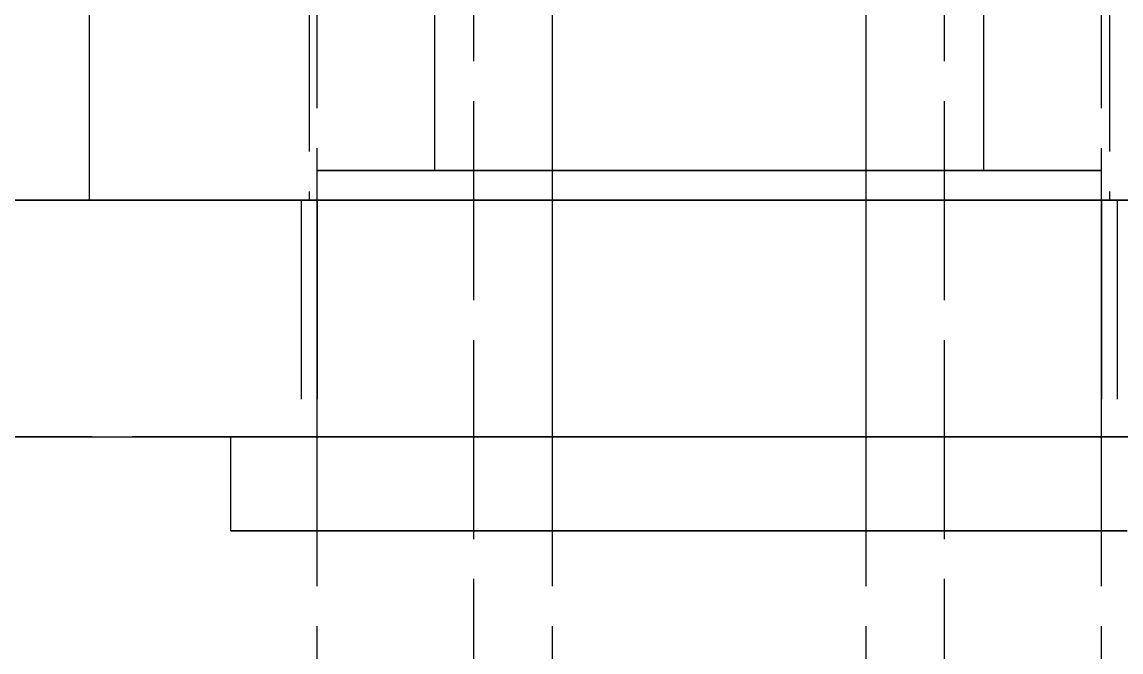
# Model space of a CAD drawing. Header units: millimetres. Extents: x -13 to 272, y -50 to 160.
# Drawn here: x 20.87 to 27.87, y 97.63 to 101.65 of the extents above; entities that cross this region are included whole.
import ezdxf

# ---------------------------------------------------------------- set-up
doc = ezdxf.new("R2010")
doc.units = ezdxf.units.MM
doc.linetypes.add('DASHED', pattern=[1.524, 1.27, -0.254])
doc.layers.add('HIDDEN', color=8, linetype='DASHED')
doc.layers.add('VISIBLE', color=7, linetype='CONTINUOUS')

msp = doc.modelspace()

# ---------------------------------------------------------------- linework, layer by layer
at = {"layer": 'HIDDEN'}
for points in [[(22.75, 95), (22.75, 152.31)], [(27.75, 95), (27.75, 152.31)], [(23.75, 95.3), (23.75, 152.01)], [(26.75, 95.3), (26.75, 152.01)], [(22.7, 147.81), (22.7, 100.51)], [(27.8, 147.81), (27.8, 100.51)], [(24.25, 100.7), (24.25, 105.31)], [(24.25, 95), (24.25, 105.31)], [(26.25, 100.7), (26.25, 105.31)], [(26.25, 95), (26.25, 105.31)], [(23.5, 100.7), (23.5, 102.71)], [(27, 100.7), (27, 102.71)], [(27.75, 100.7), (27.67063, 100.7), (27.59127, 100.7), (27.5119, 100.7), (27.43254, 100.7), (27.35317, 100.7), (27.27381, 100.7), (27.19444, 100.7), (27.11508, 100.7), (27.03571, 100.7), (26.95635, 100.7), (26.87698, 100.7), (26.79762, 100.7), (26.71825, 100.7), (26.63889, 100.7), (26.55952, 100.7), (26.48016, 100.7), (26.40079, 100.7), (26.32143, 100.7), (26.24206, 100.7), (26.1627, 100.7), (26.08333, 100.7), (26.00397, 100.7), (25.9246, 100.7), (25.84524, 100.7), (25.76587, 100.7), (25.68651, 100.7), (25.60714, 100.7), (25.52778, 100.7), (25.44841, 100.7), (25.36905, 100.7), (25.28968, 100.7), (25.21032, 100.7), (25.13095, 100.7), (25.05159, 100.7), (24.97222, 100.7), (24.89286, 100.7), (24.81349, 100.7), (24.73413, 100.7), (24.65476, 100.7), (24.5754, 100.7), (24.49603, 100.7), (24.41667, 100.7), (24.3373, 100.7), (24.25794, 100.7), (24.17857, 100.7), (24.09921, 100.7), (24.01984, 100.7), (23.94048, 100.7), (23.86111, 100.7), (23.78175, 100.7), (23.70238, 100.7), (23.62302, 100.7), (23.54365, 100.7), (23.46429, 100.7), (23.38492, 100.7), (23.30556, 100.7), (23.22619, 100.7), (23.14683, 100.7), (23.06746, 100.7), (22.9881, 100.7), (22.90873, 100.7), (22.82937, 100.7), (22.75, 100.7)], [(22.75, 100.7), (22.82937, 100.7), (22.90873, 100.7), (22.9881, 100.7), (23.06746, 100.7), (23.14683, 100.7), (23.22619, 100.7), (23.30556, 100.7), (23.38492, 100.7), (23.46429, 100.7), (23.54365, 100.7), (23.62302, 100.7), (23.70238, 100.7), (23.78175, 100.7), (23.86111, 100.7), (23.94048, 100.7), (24.01984, 100.7), (24.09921, 100.7), (24.17857, 100.7), (24.25794, 100.7), (24.3373, 100.7), (24.41667, 100.7), (24.49603, 100.7), (24.5754, 100.7), (24.65476, 100.7), (24.73413, 100.7), (24.81349, 100.7), (24.89286, 100.7), (24.97222, 100.7), (25.05159, 100.7), (25.13095, 100.7), (25.21032, 100.7), (25.28968, 100.7), (25.36905, 100.7), (25.44841, 100.7), (25.52778, 100.7), (25.60714, 100.7), (25.68651, 100.7), (25.76587, 100.7), (25.84524, 100.7), (25.9246, 100.7), (26.00397, 100.7), (26.08333, 100.7), (26.1627, 100.7), (26.24206, 100.7), (26.32143, 100.7), (26.40079, 100.7), (26.48016, 100.7), (26.55952, 100.7), (26.63889, 100.7), (26.71825, 100.7), (26.79762, 100.7), (26.87698, 100.7), (26.95635, 100.7), (27.03571, 100.7), (27.11508, 100.7), (27.19444, 100.7), (27.27381, 100.7), (27.35317, 100.7), (27.43254, 100.7), (27.5119, 100.7), (27.59127, 100.7), (27.67063, 100.7), (27.75, 100.7)], [(22.75, 99), (22.75, 100.7)], [(27, 100.7), (26.94444, 100.7), (26.88889, 100.7), (26.83333, 100.7), (26.77778, 100.7), (26.72222, 100.7), (26.66667, 100.7), (26.61111, 100.7), (26.55556, 100.7), (26.5, 100.7), (26.44444, 100.7), (26.38889, 100.7), (26.33333, 100.7), (26.27778, 100.7), (26.22222, 100.7), (26.16667, 100.7), (26.11111, 100.7), (26.05556, 100.7), (26, 100.7), (25.94444, 100.7), (25.88889, 100.7), (25.83333, 100.7), (25.77778, 100.7), (25.72222, 100.7), (25.66667, 100.7), (25.61111, 100.7), (25.55556, 100.7), (25.5, 100.7), (25.44444, 100.7), (25.38889, 100.7), (25.33333, 100.7), (25.27778, 100.7), (25.22222, 100.7), (25.16667, 100.7), (25.11111, 100.7), (25.05556, 100.7), (25, 100.7), (24.94444, 100.7), (24.88889, 100.7), (24.83333, 100.7), (24.77778, 100.7), (24.72222, 100.7), (24.66667, 100.7), (24.61111, 100.7), (24.55556, 100.7), (24.5, 100.7), (24.44444, 100.7), (24.38889, 100.7), (24.33333, 100.7), (24.27778, 100.7), (24.22222, 100.7), (24.16667, 100.7), (24.11111, 100.7), (24.05556, 100.7), (24, 100.7), (23.94444, 100.7), (23.88889, 100.7), (23.83333, 100.7), (23.77778, 100.7), (23.72222, 100.7), (23.66667, 100.7), (23.61111, 100.7), (23.55556, 100.7), (23.5, 100.7)], [(23.5, 100.7), (23.55556, 100.7), (23.61111, 100.7), (23.66667, 100.7), (23.72222, 100.7), (23.77778, 100.7), (23.83333, 100.7), (23.88889, 100.7), (23.94444, 100.7), (24, 100.7), (24.05556, 100.7), (24.11111, 100.7), (24.16667, 100.7), (24.22222, 100.7), (24.27778, 100.7), (24.33333, 100.7), (24.38889, 100.7), (24.44444, 100.7), (24.5, 100.7), (24.55556, 100.7), (24.61111, 100.7), (24.66667, 100.7), (24.72222, 100.7), (24.77778, 100.7), (24.83333, 100.7), (24.88889, 100.7), (24.94444, 100.7), (25, 100.7), (25.05556, 100.7), (25.11111, 100.7), (25.16667, 100.7), (25.22222, 100.7), (25.27778, 100.7), (25.33333, 100.7), (25.38889, 100.7), (25.44444, 100.7), (25.5, 100.7), (25.55556, 100.7), (25.61111, 100.7), (25.66667, 100.7), (25.72222, 100.7), (25.77778, 100.7), (25.83333, 100.7), (25.88889, 100.7), (25.94444, 100.7), (26, 100.7), (26.05556, 100.7), (26.11111, 100.7), (26.16667, 100.7), (26.22222, 100.7), (26.27778, 100.7), (26.33333, 100.7), (26.38889, 100.7), (26.44444, 100.7), (26.5, 100.7), (26.55556, 100.7), (26.61111, 100.7), (26.66667, 100.7), (26.72222, 100.7), (26.77778, 100.7), (26.83333, 100.7), (26.88889, 100.7), (26.94444, 100.7), (27, 100.7)], [(26.25, 100.7), (26.21825, 100.7), (26.18651, 100.7), (26.15476, 100.7), (26.12302, 100.7), (26.09127, 100.7), (26.05952, 100.7), (26.02778, 100.7), (25.99603, 100.7), (25.96429, 100.7), (25.93254, 100.7), (25.90079, 100.7), (25.86905, 100.7), (25.8373, 100.7), (25.80556, 100.7), (25.77381, 100.7), (25.74206, 100.7), (25.71032, 100.7), (25.67857, 100.7), (25.64683, 100.7), (25.61508, 100.7), (25.58333, 100.7), (25.55159, 100.7), (25.51984, 100.7), (25.4881, 100.7), (25.45635, 100.7), (25.4246, 100.7), (25.39286, 100.7), (25.36111, 100.7), (25.32937, 100.7), (25.29762, 100.7), (25.26587, 100.7), (25.23413, 100.7), (25.20238, 100.7), (25.17063, 100.7), (25.13889, 100.7), (25.10714, 100.7), (25.0754, 100.7), (25.04365, 100.7), (25.0119, 100.7), (24.98016, 100.7), (24.94841, 100.7), (24.91667, 100.7), (24.88492, 100.7), (24.85317, 100.7), (24.82143, 100.7), (24.78968, 100.7), (24.75794, 100.7), (24.72619, 100.7), (24.69444, 100.7), (24.6627, 100.7), (24.63095, 100.7), (24.59921, 100.7), (24.56746, 100.7), (24.53571, 100.7), (24.50397, 100.7), (24.47222, 100.7), (24.44048, 100.7), (24.40873, 100.7), (24.37698, 100.7), (24.34524, 100.7), (24.31349, 100.7), (24.28175, 100.7), (24.25, 100.7)], [(24.25, 100.7), (24.28175, 100.7), (24.31349, 100.7), (24.34524, 100.7), (24.37698, 100.7), (24.40873, 100.7), (24.44048, 100.7), (24.47222, 100.7), (24.50397, 100.7), (24.53571, 100.7), (24.56746, 100.7), (24.59921, 100.7), (24.63095, 100.7), (24.6627, 100.7), (24.69444, 100.7), (24.72619, 100.7), (24.75794, 100.7), (24.78968, 100.7), (24.82143, 100.7), (24.85317, 100.7), (24.88492, 100.7), (24.91667, 100.7), (24.94841, 100.7), (24.98016, 100.7), (25.0119, 100.7), (25.04365, 100.7), (25.0754, 100.7), (25.10714, 100.7), (25.13889, 100.7), (25.17063, 100.7), (25.20238, 100.7), (25.23413, 100.7), (25.26587, 100.7), (25.29762, 100.7), (25.32937, 100.7), (25.36111, 100.7), (25.39286, 100.7), (25.4246, 100.7), (25.45635, 100.7), (25.4881, 100.7), (25.51984, 100.7), (25.55159, 100.7), (25.58333, 100.7), (25.61508, 100.7), (25.64683, 100.7), (25.67857, 100.7), (25.71032, 100.7), (25.74206, 100.7), (25.77381, 100.7), (25.80556, 100.7), (25.8373, 100.7), (25.86905, 100.7), (25.90079, 100.7), (25.93254, 100.7), (25.96429, 100.7), (25.99603, 100.7), (26.02778, 100.7), (26.05952, 100.7), (26.09127, 100.7), (26.12302, 100.7), (26.15476, 100.7), (26.18651, 100.7), (26.21825, 100.7), (26.25, 100.7)], [(26.25, 100.7), (26.21825, 100.7), (26.18651, 100.7), (26.15476, 100.7), (26.12302, 100.7), (26.09127, 100.7), (26.05952, 100.7), (26.02778, 100.7), (25.99603, 100.7), (25.96429, 100.7), (25.93254, 100.7), (25.90079, 100.7), (25.86905, 100.7), (25.8373, 100.7), (25.80556, 100.7), (25.77381, 100.7), (25.74206, 100.7), (25.71032, 100.7), (25.67857, 100.7), (25.64683, 100.7), (25.61508, 100.7), (25.58333, 100.7), (25.55159, 100.7), (25.51984, 100.7), (25.4881, 100.7), (25.45635, 100.7), (25.4246, 100.7), (25.39286, 100.7), (25.36111, 100.7), (25.32937, 100.7), (25.29762, 100.7), (25.26587, 100.7), (25.23413, 100.7), (25.20238, 100.7), (25.17063, 100.7), (25.13889, 100.7), (25.10714, 100.7), (25.0754, 100.7), (25.04365, 100.7), (25.0119, 100.7), (24.98016, 100.7), (24.94841, 100.7), (24.91667, 100.7), (24.88492, 100.7), (24.85317, 100.7), (24.82143, 100.7), (24.78968, 100.7), (24.75794, 100.7), (24.72619, 100.7), (24.69444, 100.7), (24.6627, 100.7), (24.63095, 100.7), (24.59921, 100.7), (24.56746, 100.7), (24.53571, 100.7), (24.50397, 100.7), (24.47222, 100.7), (24.44048, 100.7), (24.40873, 100.7), (24.37698, 100.7), (24.34524, 100.7), (24.31349, 100.7), (24.28175, 100.7), (24.25, 100.7)], [(24.25, 100.7), (24.28175, 100.7), (24.31349, 100.7), (24.34524, 100.7), (24.37698, 100.7), (24.40873, 100.7), (24.44048, 100.7), (24.47222, 100.7), (24.50397, 100.7), (24.53571, 100.7), (24.56746, 100.7), (24.59921, 100.7), (24.63095, 100.7), (24.6627, 100.7), (24.69444, 100.7), (24.72619, 100.7), (24.75794, 100.7), (24.78968, 100.7), (24.82143, 100.7), (24.85317, 100.7), (24.88492, 100.7), (24.91667, 100.7), (24.94841, 100.7), (24.98016, 100.7), (25.0119, 100.7), (25.04365, 100.7), (25.0754, 100.7), (25.10714, 100.7), (25.13889, 100.7), (25.17063, 100.7), (25.20238, 100.7), (25.23413, 100.7), (25.26587, 100.7), (25.29762, 100.7), (25.32937, 100.7), (25.36111, 100.7), (25.39286, 100.7), (25.4246, 100.7), (25.45635, 100.7), (25.4881, 100.7), (25.51984, 100.7), (25.55159, 100.7), (25.58333, 100.7), (25.61508, 100.7), (25.64683, 100.7), (25.67857, 100.7), (25.71032, 100.7), (25.74206, 100.7), (25.77381, 100.7), (25.80556, 100.7), (25.8373, 100.7), (25.86905, 100.7), (25.90079, 100.7), (25.93254, 100.7), (25.96429, 100.7), (25.99603, 100.7), (26.02778, 100.7), (26.05952, 100.7), (26.09127, 100.7), (26.12302, 100.7), (26.15476, 100.7), (26.18651, 100.7), (26.21825, 100.7), (26.25, 100.7)], [(24.25, 98.4), (24.25, 100.7)], [(26.25, 98.4), (26.25, 100.7)], [(27.75, 99), (27.75, 100.7)], [(48.75, 100.51), (1.75, 100.51)], [(27.94603, 100.51), (27.82063, 100.51), (27.69524, 100.51), (27.56984, 100.51), (27.44444, 100.51), (27.31905, 100.51), (27.19365, 100.51), (27.06825, 100.51), (26.94286, 100.51), (26.81746, 100.51), (26.69206, 100.51), (26.56667, 100.51), (26.44127, 100.51), (26.31587, 100.51), (26.19048, 100.51), (26.06508, 100.51), (25.93968, 100.51), (25.81429, 100.51), (25.68889, 100.51), (25.56349, 100.51), (25.4381, 100.51), (25.3127, 100.51), (25.1873, 100.51), (25.0619, 100.51), (24.93651, 100.51), (24.81111, 100.51), (24.68571, 100.51), (24.56032, 100.51), (24.43492, 100.51), (24.30952, 100.51), (24.18413, 100.51), (24.05873, 100.51), (23.93333, 100.51), (23.80794, 100.51), (23.68254, 100.51), (23.55714, 100.51), (23.43175, 100.51), (23.30635, 100.51), (23.18095, 100.51), (23.05556, 100.51), (22.93016, 100.51), (22.80476, 100.51), (22.67937, 100.51), (22.55397, 100.51), (22.42857, 100.51), (22.30317, 100.51), (22.17778, 100.51), (22.05238, 100.51), (21.92698, 100.51), (21.80159, 100.51), (21.67619, 100.51), (21.55079, 100.51), (21.4254, 100.51), (21.3, 100.51)], [(21.3, 100.51), (21.4254, 100.51), (21.55079, 100.51), (21.67619, 100.51), (21.80159, 100.51), (21.92698, 100.51), (22.05238, 100.51), (22.17778, 100.51), (22.30317, 100.51), (22.42857, 100.51), (22.55397, 100.51), (22.67937, 100.51), (22.80476, 100.51), (22.93016, 100.51), (23.05556, 100.51), (23.18095, 100.51), (23.30635, 100.51), (23.43175, 100.51), (23.55714, 100.51), (23.68254, 100.51), (23.80794, 100.51), (23.93333, 100.51), (24.05873, 100.51), (24.18413, 100.51), (24.30952, 100.51), (24.43492, 100.51), (24.56032, 100.51), (24.68571, 100.51), (24.81111, 100.51), (24.93651, 100.51), (25.0619, 100.51), (25.1873, 100.51), (25.3127, 100.51), (25.4381, 100.51), (25.56349, 100.51), (25.68889, 100.51), (25.81429, 100.51), (25.93968, 100.51), (26.06508, 100.51), (26.19048, 100.51), (26.31587, 100.51), (26.44127, 100.51), (26.56667, 100.51), (26.69206, 100.51), (26.81746, 100.51), (26.94286, 100.51), (27.06825, 100.51), (27.19365, 100.51), (27.31905, 100.51), (27.44444, 100.51), (27.56984, 100.51), (27.69524, 100.51), (27.82063, 100.51), (27.94603, 100.51)], [(25.25, 100.51), (25.20873, 100.51), (25.16746, 100.51), (25.12619, 100.51), (25.08492, 100.51), (25.04365, 100.51), (25.00238, 100.51), (24.96111, 100.51), (24.91984, 100.51), (24.87857, 100.51), (24.8373, 100.51), (24.79603, 100.51), (24.75476, 100.51), (24.71349, 100.51), (24.67222, 100.51), (24.63095, 100.51), (24.58968, 100.51), (24.54841, 100.51), (24.50714, 100.51), (24.46587, 100.51), (24.4246, 100.51), (24.38333, 100.51), (24.34206, 100.51), (24.30079, 100.51), (24.25952, 100.51), (24.21825, 100.51), (24.17698, 100.51), (24.13571, 100.51), (24.09444, 100.51), (24.05317, 100.51), (24.0119, 100.51), (23.97063, 100.51), (23.92937, 100.51), (23.8881, 100.51), (23.84683, 100.51), (23.80556, 100.51), (23.76429, 100.51), (23.72302, 100.51), (23.68175, 100.51), (23.64048, 100.51), (23.59921, 100.51), (23.55794, 100.51), (23.51667, 100.51), (23.4754, 100.51), (23.43413, 100.51), (23.39286, 100.51), (23.35159, 100.51), (23.31032, 100.51), (23.26905, 100.51), (23.22778, 100.51), (23.18651, 100.51), (23.14524, 100.51), (23.10397, 100.51), (23.0627, 100.51), (23.02143, 100.51), (22.98016, 100.51), (22.93889, 100.51), (22.89762, 100.51), (22.85635, 100.51), (22.81508, 100.51), (22.77381, 100.51), (22.73254, 100.51), (22.69127, 100.51), (22.65, 100.51)], [(22.65, 100.51), (22.73254, 100.51), (22.81508, 100.51), (22.89762, 100.51), (22.98016, 100.51), (23.0627, 100.51), (23.14524, 100.51), (23.22778, 100.51), (23.31032, 100.51), (23.39286, 100.51), (23.4754, 100.51), (23.55794, 100.51), (23.64048, 100.51), (23.72302, 100.51), (23.80556, 100.51), (23.8881, 100.51), (23.97063, 100.51), (24.05317, 100.51), (24.13571, 100.51), (24.21825, 100.51), (24.30079, 100.51), (24.38333, 100.51), (24.46587, 100.51), (24.54841, 100.51), (24.63095, 100.51), (24.71349, 100.51), (24.79603, 100.51), (24.87857, 100.51), (24.96111, 100.51), (25.04365, 100.51), (25.12619, 100.51), (25.20873, 100.51), (25.29127, 100.51), (25.37381, 100.51), (25.45635, 100.51), (25.53889, 100.51), (25.62143, 100.51), (25.70397, 100.51), (25.78651, 100.51), (25.86905, 100.51), (25.95159, 100.51), (26.03413, 100.51), (26.11667, 100.51), (26.19921, 100.51), (26.28175, 100.51), (26.36429, 100.51), (26.44683, 100.51), (26.52937, 100.51), (26.6119, 100.51), (26.69444, 100.51), (26.77698, 100.51), (26.85952, 100.51), (26.94206, 100.51), (27.0246, 100.51), (27.10714, 100.51), (27.18968, 100.51), (27.27222, 100.51), (27.35476, 100.51), (27.4373, 100.51), (27.51984, 100.51), (27.60238, 100.51), (27.68492, 100.51), (27.76746, 100.51), (27.85, 100.51)], [(22.65, 100.51), (22.65, 99)], [(27.8, 100.51), (27.71905, 100.51), (27.6381, 100.51), (27.55714, 100.51), (27.47619, 100.51), (27.39524, 100.51), (27.31429, 100.51), (27.23333, 100.51), (27.15238, 100.51), (27.07143, 100.51), (26.99048, 100.51), (26.90952, 100.51), (26.82857, 100.51), (26.74762, 100.51), (26.66667, 100.51), (26.58571, 100.51), (26.50476, 100.51), (26.42381, 100.51), (26.34286, 100.51), (26.2619, 100.51), (26.18095, 100.51), (26.1, 100.51), (26.01905, 100.51), (25.9381, 100.51), (25.85714, 100.51), (25.77619, 100.51), (25.69524, 100.51), (25.61429, 100.51), (25.53333, 100.51), (25.45238, 100.51), (25.37143, 100.51), (25.29048, 100.51), (25.20952, 100.51), (25.12857, 100.51), (25.04762, 100.51), (24.96667, 100.51), (24.88571, 100.51), (24.80476, 100.51), (24.72381, 100.51), (24.64286, 100.51), (24.5619, 100.51), (24.48095, 100.51), (24.4, 100.51), (24.31905, 100.51), (24.2381, 100.51), (24.15714, 100.51), (24.07619, 100.51), (23.99524, 100.51), (23.91429, 100.51), (23.83333, 100.51), (23.75238, 100.51), (23.67143, 100.51), (23.59048, 100.51), (23.50952, 100.51), (23.42857, 100.51), (23.34762, 100.51), (23.26667, 100.51), (23.18571, 100.51), (23.10476, 100.51), (23.02381, 100.51), (22.94286, 100.51), (22.8619, 100.51), (22.78095, 100.51), (22.7, 100.51)], [(22.7, 100.51), (22.78095, 100.51), (22.8619, 100.51), (22.94286, 100.51), (23.02381, 100.51), (23.10476, 100.51), (23.18571, 100.51), (23.26667, 100.51), (23.34762, 100.51), (23.42857, 100.51), (23.50952, 100.51), (23.59048, 100.51), (23.67143, 100.51), (23.75238, 100.51), (23.83333, 100.51), (23.91429, 100.51), (23.99524, 100.51), (24.07619, 100.51), (24.15714, 100.51), (24.2381, 100.51), (24.31905, 100.51), (24.4, 100.51), (24.48095, 100.51), (24.5619, 100.51), (24.64286, 100.51), (24.72381, 100.51), (24.80476, 100.51), (24.88571, 100.51), (24.96667, 100.51), (25.04762, 100.51), (25.12857, 100.51), (25.20952, 100.51), (25.29048, 100.51), (25.37143, 100.51), (25.45238, 100.51), (25.53333, 100.51), (25.61429, 100.51), (25.69524, 100.51), (25.77619, 100.51), (25.85714, 100.51), (25.9381, 100.51), (26.01905, 100.51), (26.1, 100.51), (26.18095, 100.51), (26.2619, 100.51), (26.34286, 100.51), (26.42381, 100.51), (26.50476, 100.51), (26.58571, 100.51), (26.66667, 100.51), (26.74762, 100.51), (26.82857, 100.51), (26.90952, 100.51), (26.99048, 100.51), (27.07143, 100.51), (27.15238, 100.51), (27.23333, 100.51), (27.31429, 100.51), (27.39524, 100.51), (27.47619, 100.51), (27.55714, 100.51), (27.6381, 100.51), (27.71905, 100.51), (27.8, 100.51)], [(25.25, 100.51), (25.21032, 100.51), (25.17063, 100.51), (25.13095, 100.51), (25.09127, 100.51), (25.05159, 100.51), (25.0119, 100.51), (24.97222, 100.51), (24.93254, 100.51), (24.89286, 100.51), (24.85317, 100.51), (24.81349, 100.51), (24.77381, 100.51), (24.73413, 100.51), (24.69444, 100.51), (24.65476, 100.51), (24.61508, 100.51), (24.5754, 100.51), (24.53571, 100.51), (24.49603, 100.51), (24.45635, 100.51), (24.41667, 100.51), (24.37698, 100.51), (24.3373, 100.51), (24.29762, 100.51), (24.25794, 100.51), (24.21825, 100.51), (24.17857, 100.51), (24.13889, 100.51), (24.09921, 100.51), (24.05952, 100.51), (24.01984, 100.51), (23.98016, 100.51), (23.94048, 100.51), (23.90079, 100.51), (23.86111, 100.51), (23.82143, 100.51), (23.78175, 100.51), (23.74206, 100.51), (23.70238, 100.51), (23.6627, 100.51), (23.62302, 100.51), (23.58333, 100.51), (23.54365, 100.51), (23.50397, 100.51), (23.46429, 100.51), (23.4246, 100.51), (23.38492, 100.51), (23.34524, 100.51), (23.30556, 100.51), (23.26587, 100.51), (23.22619, 100.51), (23.18651, 100.51), (23.14683, 100.51), (23.10714, 100.51), (23.06746, 100.51), (23.02778, 100.51), (22.9881, 100.51), (22.94841, 100.51), (22.90873, 100.51), (22.86905, 100.51), (22.82937, 100.51), (22.78968, 100.51), (22.75, 100.51)], [(22.75, 100.51), (22.82937, 100.51), (22.90873, 100.51), (22.9881, 100.51), (23.06746, 100.51), (23.14683, 100.51), (23.22619, 100.51), (23.30556, 100.51), (23.38492, 100.51), (23.46429, 100.51), (23.54365, 100.51), (23.62302, 100.51), (23.70238, 100.51), (23.78175, 100.51), (23.86111, 100.51), (23.94048, 100.51), (24.01984, 100.51), (24.09921, 100.51), (24.17857, 100.51), (24.25794, 100.51), (24.3373, 100.51), (24.41667, 100.51), (24.49603, 100.51), (24.5754, 100.51), (24.65476, 100.51), (24.73413, 100.51), (24.81349, 100.51), (24.89286, 100.51), (24.97222, 100.51), (25.05159, 100.51), (25.13095, 100.51), (25.21032, 100.51), (25.28968, 100.51), (25.36905, 100.51), (25.44841, 100.51), (25.52778, 100.51), (25.60714, 100.51), (25.68651, 100.51), (25.76587, 100.51), (25.84524, 100.51), (25.9246, 100.51), (26.00397, 100.51), (26.08333, 100.51), (26.1627, 100.51), (26.24206, 100.51), (26.32143, 100.51), (26.40079, 100.51), (26.48016, 100.51), (26.55952, 100.51), (26.63889, 100.51), (26.71825, 100.51), (26.79762, 100.51), (26.87698, 100.51), (26.95635, 100.51), (27.03571, 100.51), (27.11508, 100.51), (27.19444, 100.51), (27.27381, 100.51), (27.35317, 100.51), (27.43254, 100.51), (27.5119, 100.51), (27.59127, 100.51), (27.67063, 100.51), (27.75, 100.51)], [(22.75, 100.51), (22.75, 99)], [(27.75, 100.51), (27.71032, 100.51), (27.67063, 100.51), (27.63095, 100.51), (27.59127, 100.51), (27.55159, 100.51), (27.5119, 100.51), (27.47222, 100.51), (27.43254, 100.51), (27.39286, 100.51), (27.35317, 100.51), (27.31349, 100.51), (27.27381, 100.51), (27.23413, 100.51), (27.19444, 100.51), (27.15476, 100.51), (27.11508, 100.51), (27.0754, 100.51), (27.03571, 100.51), (26.99603, 100.51), (26.95635, 100.51), (26.91667, 100.51), (26.87698, 100.51), (26.8373, 100.51), (26.79762, 100.51), (26.75794, 100.51), (26.71825, 100.51), (26.67857, 100.51), (26.63889, 100.51), (26.59921, 100.51), (26.55952, 100.51), (26.51984, 100.51), (26.48016, 100.51), (26.44048, 100.51), (26.40079, 100.51), (26.36111, 100.51), (26.32143, 100.51), (26.28175, 100.51), (26.24206, 100.51), (26.20238, 100.51), (26.1627, 100.51), (26.12302, 100.51), (26.08333, 100.51), (26.04365, 100.51), (26.00397, 100.51), (25.96429, 100.51), (25.9246, 100.51), (25.88492, 100.51), (25.84524, 100.51), (25.80556, 100.51), (25.76587, 100.51), (25.72619, 100.51), (25.68651, 100.51), (25.64683, 100.51), (25.60714, 100.51), (25.56746, 100.51), (25.52778, 100.51), (25.4881, 100.51), (25.44841, 100.51), (25.40873, 100.51), (25.36905, 100.51), (25.32937, 100.51), (25.28968, 100.51), (25.25, 100.51)], [(27.85, 100.51), (27.80873, 100.51), (27.76746, 100.51), (27.72619, 100.51), (27.68492, 100.51), (27.64365, 100.51), (27.60238, 100.51), (27.56111, 100.51), (27.51984, 100.51), (27.47857, 100.51), (27.4373, 100.51), (27.39603, 100.51), (27.35476, 100.51), (27.31349, 100.51), (27.27222, 100.51), (27.23095, 100.51), (27.18968, 100.51), (27.14841, 100.51), (27.10714, 100.51), (27.06587, 100.51), (27.0246, 100.51), (26.98333, 100.51), (26.94206, 100.51), (26.90079, 100.51), (26.85952, 100.51), (26.81825, 100.51), (26.77698, 100.51), (26.73571, 100.51), (26.69444, 100.51), (26.65317, 100.51), (26.6119, 100.51), (26.57063, 100.51), (26.52937, 100.51), (26.4881, 100.51), (26.44683, 100.51), (26.40556, 100.51), (26.36429, 100.51), (26.32302, 100.51), (26.28175, 100.51), (26.24048, 100.51), (26.19921, 100.51), (26.15794, 100.51), (26.11667, 100.51), (26.0754, 100.51), (26.03413, 100.51), (25.99286, 100.51), (25.95159, 100.51), (25.91032, 100.51), (25.86905, 100.51), (25.82778, 100.51), (25.78651, 100.51), (25.74524, 100.51), (25.70397, 100.51), (25.6627, 100.51), (25.62143, 100.51), (25.58016, 100.51), (25.53889, 100.51), (25.49762, 100.51), (25.45635, 100.51), (25.41508, 100.51), (25.37381, 100.51), (25.33254, 100.51), (25.29127, 100.51), (25.25, 100.51)], [(27.75, 100.51), (27.75, 99)], [(27.85, 100.51), (27.85, 99)], [(48.75, 99), (1.75, 99)], [(16.5, 99), (34, 99)], [(16.5, 99), (34, 99)], [(27.9127, 99), (27.81587, 99), (27.71905, 99), (27.62222, 99), (27.5254, 99), (27.42857, 99), (27.33175, 99), (27.23492, 99), (27.1381, 99), (27.04127, 99), (26.94444, 99), (26.84762, 99), (26.75079, 99), (26.65397, 99), (26.55714, 99), (26.46032, 99), (26.36349, 99), (26.26667, 99), (26.16984, 99), (26.07302, 99), (25.97619, 99), (25.87937, 99), (25.78254, 99), (25.68571, 99), (25.58889, 99), (25.49206, 99), (25.39524, 99), (25.29841, 99), (25.20159, 99), (25.10476, 99), (25.00794, 99), (24.91111, 99), (24.81429, 99), (24.71746, 99), (24.62063, 99), (24.52381, 99), (24.42698, 99), (24.33016, 99), (24.23333, 99), (24.13651, 99), (24.03968, 99), (23.94286, 99), (23.84603, 99), (23.74921, 99), (23.65238, 99), (23.55556, 99), (23.45873, 99), (23.3619, 99), (23.26508, 99), (23.16825, 99), (23.07143, 99), (22.9746, 99), (22.87778, 99), (22.78095, 99), (22.68413, 99), (22.5873, 99), (22.49048, 99), (22.39365, 99), (22.29683, 99), (22.2, 99)], [(22.2, 99), (22.29683, 99), (22.39365, 99), (22.49048, 99), (22.5873, 99), (22.68413, 99), (22.78095, 99), (22.87778, 99), (22.9746, 99), (23.07143, 99), (23.16825, 99), (23.26508, 99), (23.3619, 99), (23.45873, 99), (23.55556, 99), (23.65238, 99), (23.74921, 99), (23.84603, 99), (23.94286, 99), (24.03968, 99), (24.13651, 99), (24.23333, 99), (24.33016, 99), (24.42698, 99), (24.52381, 99), (24.62063, 99), (24.71746, 99), (24.81429, 99), (24.91111, 99), (25.00794, 99), (25.10476, 99), (25.20159, 99), (25.29841, 99), (25.39524, 99), (25.49206, 99), (25.58889, 99), (25.68571, 99), (25.78254, 99), (25.87937, 99), (25.97619, 99), (26.07302, 99), (26.16984, 99), (26.26667, 99), (26.36349, 99), (26.46032, 99), (26.55714, 99), (26.65397, 99), (26.75079, 99), (26.84762, 99), (26.94444, 99), (27.04127, 99), (27.1381, 99), (27.23492, 99), (27.33175, 99), (27.42857, 99), (27.5254, 99), (27.62222, 99), (27.71905, 99), (27.81587, 99), (27.9127, 99)], [(22.2, 98.4), (22.2, 99)], [(25.25, 99), (25.20873, 99), (25.16746, 99), (25.12619, 99), (25.08492, 99), (25.04365, 99), (25.00238, 99), (24.96111, 99), (24.91984, 99), (24.87857, 99), (24.8373, 99), (24.79603, 99), (24.75476, 99), (24.71349, 99), (24.67222, 99), (24.63095, 99), (24.58968, 99), (24.54841, 99), (24.50714, 99), (24.46587, 99), (24.4246, 99), (24.38333, 99), (24.34206, 99), (24.30079, 99), (24.25952, 99), (24.21825, 99), (24.17698, 99), (24.13571, 99), (24.09444, 99), (24.05317, 99), (24.0119, 99), (23.97063, 99), (23.92937, 99), (23.8881, 99), (23.84683, 99), (23.80556, 99), (23.76429, 99), (23.72302, 99), (23.68175, 99), (23.64048, 99), (23.59921, 99), (23.55794, 99), (23.51667, 99), (23.4754, 99), (23.43413, 99), (23.39286, 99), (23.35159, 99), (23.31032, 99), (23.26905, 99), (23.22778, 99), (23.18651, 99), (23.14524, 99), (23.10397, 99), (23.0627, 99), (23.02143, 99), (22.98016, 99), (22.93889, 99), (22.89762, 99), (22.85635, 99), (22.81508, 99), (22.77381, 99), (22.73254, 99), (22.69127, 99), (22.65, 99)], [(22.65, 99), (22.73254, 99), (22.81508, 99), (22.89762, 99), (22.98016, 99), (23.0627, 99), (23.14524, 99), (23.22778, 99), (23.31032, 99), (23.39286, 99), (23.4754, 99), (23.55794, 99), (23.64048, 99), (23.72302, 99), (23.80556, 99), (23.8881, 99), (23.97063, 99), (24.05317, 99), (24.13571, 99), (24.21825, 99), (24.30079, 99), (24.38333, 99), (24.46587, 99), (24.54841, 99), (24.63095, 99), (24.71349, 99), (24.79603, 99), (24.87857, 99), (24.96111, 99), (25.04365, 99), (25.12619, 99), (25.20873, 99), (25.29127, 99), (25.37381, 99), (25.45635, 99), (25.53889, 99), (25.62143, 99), (25.70397, 99), (25.78651, 99), (25.86905, 99), (25.95159, 99), (26.03413, 99), (26.11667, 99), (26.19921, 99), (26.28175, 99), (26.36429, 99), (26.44683, 99), (26.52937, 99), (26.6119, 99), (26.69444, 99), (26.77698, 99), (26.85952, 99), (26.94206, 99), (27.0246, 99), (27.10714, 99), (27.18968, 99), (27.27222, 99), (27.35476, 99), (27.4373, 99), (27.51984, 99), (27.60238, 99), (27.68492, 99), (27.76746, 99), (27.85, 99)], [(25.25, 99), (25.21032, 99), (25.17063, 99), (25.13095, 99), (25.09127, 99), (25.05159, 99), (25.0119, 99), (24.97222, 99), (24.93254, 99), (24.89286, 99), (24.85317, 99), (24.81349, 99), (24.77381, 99), (24.73413, 99), (24.69444, 99), (24.65476, 99), (24.61508, 99), (24.5754, 99), (24.53571, 99), (24.49603, 99), (24.45635, 99), (24.41667, 99), (24.37698, 99), (24.3373, 99), (24.29762, 99), (24.25794, 99), (24.21825, 99), (24.17857, 99), (24.13889, 99), (24.09921, 99), (24.05952, 99), (24.01984, 99), (23.98016, 99), (23.94048, 99), (23.90079, 99), (23.86111, 99), (23.82143, 99), (23.78175, 99), (23.74206, 99), (23.70238, 99), (23.6627, 99), (23.62302, 99), (23.58333, 99), (23.54365, 99), (23.50397, 99), (23.46429, 99), (23.4246, 99), (23.38492, 99), (23.34524, 99), (23.30556, 99), (23.26587, 99), (23.22619, 99), (23.18651, 99), (23.14683, 99), (23.10714, 99), (23.06746, 99), (23.02778, 99), (22.9881, 99), (22.94841, 99), (22.90873, 99), (22.86905, 99), (22.82937, 99), (22.78968, 99), (22.75, 99)], [(22.75, 99), (22.82937, 99), (22.90873, 99), (22.9881, 99), (23.06746, 99), (23.14683, 99), (23.22619, 99), (23.30556, 99), (23.38492, 99), (23.46429, 99), (23.54365, 99), (23.62302, 99), (23.70238, 99), (23.78175, 99), (23.86111, 99), (23.94048, 99), (24.01984, 99), (24.09921, 99), (24.17857, 99), (24.25794, 99), (24.3373, 99), (24.41667, 99), (24.49603, 99), (24.5754, 99), (24.65476, 99), (24.73413, 99), (24.81349, 99), (24.89286, 99), (24.97222, 99), (25.05159, 99), (25.13095, 99), (25.21032, 99), (25.28968, 99), (25.36905, 99), (25.44841, 99), (25.52778, 99), (25.60714, 99), (25.68651, 99), (25.76587, 99), (25.84524, 99), (25.9246, 99), (26.00397, 99), (26.08333, 99), (26.1627, 99), (26.24206, 99), (26.32143, 99), (26.40079, 99), (26.48016, 99), (26.55952, 99), (26.63889, 99), (26.71825, 99), (26.79762, 99), (26.87698, 99), (26.95635, 99), (27.03571, 99), (27.11508, 99), (27.19444, 99), (27.27381, 99), (27.35317, 99), (27.43254, 99), (27.5119, 99), (27.59127, 99), (27.67063, 99), (27.75, 99)], [(27.75, 99), (27.67063, 99), (27.59127, 99), (27.5119, 99), (27.43254, 99), (27.35317, 99), (27.27381, 99), (27.19444, 99), (27.11508, 99), (27.03571, 99), (26.95635, 99), (26.87698, 99), (26.79762, 99), (26.71825, 99), (26.63889, 99), (26.55952, 99), (26.48016, 99), (26.40079, 99), (26.32143, 99), (26.24206, 99), (26.1627, 99), (26.08333, 99), (26.00397, 99), (25.9246, 99), (25.84524, 99), (25.76587, 99), (25.68651, 99), (25.60714, 99), (25.52778, 99), (25.44841, 99), (25.36905, 99), (25.28968, 99), (25.21032, 99), (25.13095, 99), (25.05159, 99), (24.97222, 99), (24.89286, 99), (24.81349, 99), (24.73413, 99), (24.65476, 99), (24.5754, 99), (24.49603, 99), (24.41667, 99), (24.3373, 99), (24.25794, 99), (24.17857, 99), (24.09921, 99), (24.01984, 99), (23.94048, 99), (23.86111, 99), (23.78175, 99), (23.70238, 99), (23.62302, 99), (23.54365, 99), (23.46429, 99), (23.38492, 99), (23.30556, 99), (23.22619, 99), (23.14683, 99), (23.06746, 99), (22.9881, 99), (22.90873, 99), (22.82937, 99), (22.75, 99)], [(22.75, 99), (22.82937, 99), (22.90873, 99), (22.9881, 99), (23.06746, 99), (23.14683, 99), (23.22619, 99), (23.30556, 99), (23.38492, 99), (23.46429, 99), (23.54365, 99), (23.62302, 99), (23.70238, 99), (23.78175, 99), (23.86111, 99), (23.94048, 99), (24.01984, 99), (24.09921, 99), (24.17857, 99), (24.25794, 99), (24.3373, 99), (24.41667, 99), (24.49603, 99), (24.5754, 99), (24.65476, 99), (24.73413, 99), (24.81349, 99), (24.89286, 99), (24.97222, 99), (25.05159, 99), (25.13095, 99), (25.21032, 99), (25.28968, 99), (25.36905, 99), (25.44841, 99), (25.52778, 99), (25.60714, 99), (25.68651, 99), (25.76587, 99), (25.84524, 99), (25.9246, 99), (26.00397, 99), (26.08333, 99), (26.1627, 99), (26.24206, 99), (26.32143, 99), (26.40079, 99), (26.48016, 99), (26.55952, 99), (26.63889, 99), (26.71825, 99), (26.79762, 99), (26.87698, 99), (26.95635, 99), (27.03571, 99), (27.11508, 99), (27.19444, 99), (27.27381, 99), (27.35317, 99), (27.43254, 99), (27.5119, 99), (27.59127, 99), (27.67063, 99), (27.75, 99)], [(27.75, 99), (27.67063, 99), (27.59127, 99), (27.5119, 99), (27.43254, 99), (27.35317, 99), (27.27381, 99), (27.19444, 99), (27.11508, 99), (27.03571, 99), (26.95635, 99), (26.87698, 99), (26.79762, 99), (26.71825, 99), (26.63889, 99), (26.55952, 99), (26.48016, 99), (26.40079, 99), (26.32143, 99), (26.24206, 99), (26.1627, 99), (26.08333, 99), (26.00397, 99), (25.9246, 99), (25.84524, 99), (25.76587, 99), (25.68651, 99), (25.60714, 99), (25.52778, 99), (25.44841, 99), (25.36905, 99), (25.28968, 99), (25.21032, 99), (25.13095, 99), (25.05159, 99), (24.97222, 99), (24.89286, 99), (24.81349, 99), (24.73413, 99), (24.65476, 99), (24.5754, 99), (24.49603, 99), (24.41667, 99), (24.3373, 99), (24.25794, 99), (24.17857, 99), (24.09921, 99), (24.01984, 99), (23.94048, 99), (23.86111, 99), (23.78175, 99), (23.70238, 99), (23.62302, 99), (23.54365, 99), (23.46429, 99), (23.38492, 99), (23.30556, 99), (23.22619, 99), (23.14683, 99), (23.06746, 99), (22.9881, 99), (22.90873, 99), (22.82937, 99), (22.75, 99)], [(22.75, 99), (22.82937, 99), (22.90873, 99), (22.9881, 99), (23.06746, 99), (23.14683, 99), (23.22619, 99), (23.30556, 99), (23.38492, 99), (23.46429, 99), (23.54365, 99), (23.62302, 99), (23.70238, 99), (23.78175, 99), (23.86111, 99), (23.94048, 99), (24.01984, 99), (24.09921, 99), (24.17857, 99), (24.25794, 99), (24.3373, 99), (24.41667, 99), (24.49603, 99), (24.5754, 99), (24.65476, 99), (24.73413, 99), (24.81349, 99), (24.89286, 99), (24.97222, 99), (25.05159, 99), (25.13095, 99), (25.21032, 99), (25.28968, 99), (25.36905, 99), (25.44841, 99), (25.52778, 99), (25.60714, 99), (25.68651, 99), (25.76587, 99), (25.84524, 99), (25.9246, 99), (26.00397, 99), (26.08333, 99), (26.1627, 99), (26.24206, 99), (26.32143, 99), (26.40079, 99), (26.48016, 99), (26.55952, 99), (26.63889, 99), (26.71825, 99), (26.79762, 99), (26.87698, 99), (26.95635, 99), (27.03571, 99), (27.11508, 99), (27.19444, 99), (27.27381, 99), (27.35317, 99), (27.43254, 99), (27.5119, 99), (27.59127, 99), (27.67063, 99), (27.75, 99)], [(22.75, 95), (22.75, 99)], [(27.75, 99), (27.71032, 99), (27.67063, 99), (27.63095, 99), (27.59127, 99), (27.55159, 99), (27.5119, 99), (27.47222, 99), (27.43254, 99), (27.39286, 99), (27.35317, 99), (27.31349, 99), (27.27381, 99), (27.23413, 99), (27.19444, 99), (27.15476, 99), (27.11508, 99), (27.0754, 99), (27.03571, 99), (26.99603, 99), (26.95635, 99), (26.91667, 99), (26.87698, 99), (26.8373, 99), (26.79762, 99), (26.75794, 99), (26.71825, 99), (26.67857, 99), (26.63889, 99), (26.59921, 99), (26.55952, 99), (26.51984, 99), (26.48016, 99), (26.44048, 99), (26.40079, 99), (26.36111, 99), (26.32143, 99), (26.28175, 99), (26.24206, 99), (26.20238, 99), (26.1627, 99), (26.12302, 99), (26.08333, 99), (26.04365, 99), (26.00397, 99), (25.96429, 99), (25.9246, 99), (25.88492, 99), (25.84524, 99), (25.80556, 99), (25.76587, 99), (25.72619, 99), (25.68651, 99), (25.64683, 99), (25.60714, 99), (25.56746, 99), (25.52778, 99), (25.4881, 99), (25.44841, 99), (25.40873, 99), (25.36905, 99), (25.32937, 99), (25.28968, 99), (25.25, 99)], [(27.85, 99), (27.80873, 99), (27.76746, 99), (27.72619, 99), (27.68492, 99), (27.64365, 99), (27.60238, 99), (27.56111, 99), (27.51984, 99), (27.47857, 99), (27.4373, 99), (27.39603, 99), (27.35476, 99), (27.31349, 99), (27.27222, 99), (27.23095, 99), (27.18968, 99), (27.14841, 99), (27.10714, 99), (27.06587, 99), (27.0246, 99), (26.98333, 99), (26.94206, 99), (26.90079, 99), (26.85952, 99), (26.81825, 99), (26.77698, 99), (26.73571, 99), (26.69444, 99), (26.65317, 99), (26.6119, 99), (26.57063, 99), (26.52937, 99), (26.4881, 99), (26.44683, 99), (26.40556, 99), (26.36429, 99), (26.32302, 99), (26.28175, 99), (26.24048, 99), (26.19921, 99), (26.15794, 99), (26.11667, 99), (26.0754, 99), (26.03413, 99), (25.99286, 99), (25.95159, 99), (25.91032, 99), (25.86905, 99), (25.82778, 99), (25.78651, 99), (25.74524, 99), (25.70397, 99), (25.6627, 99), (25.62143, 99), (25.58016, 99), (25.53889, 99), (25.49762, 99), (25.45635, 99), (25.41508, 99), (25.37381, 99), (25.33254, 99), (25.29127, 99), (25.25, 99)], [(27.75, 95), (27.75, 99)], [(27.9127, 98.4), (27.81587, 98.4), (27.71905, 98.4), (27.62222, 98.4), (27.5254, 98.4), (27.42857, 98.4), (27.33175, 98.4), (27.23492, 98.4), (27.1381, 98.4), (27.04127, 98.4), (26.94444, 98.4), (26.84762, 98.4), (26.75079, 98.4), (26.65397, 98.4), (26.55714, 98.4), (26.46032, 98.4), (26.36349, 98.4), (26.26667, 98.4), (26.16984, 98.4), (26.07302, 98.4), (25.97619, 98.4), (25.87937, 98.4), (25.78254, 98.4), (25.68571, 98.4), (25.58889, 98.4), (25.49206, 98.4), (25.39524, 98.4), (25.29841, 98.4), (25.20159, 98.4), (25.10476, 98.4), (25.00794, 98.4), (24.91111, 98.4), (24.81429, 98.4), (24.71746, 98.4), (24.62063, 98.4), (24.52381, 98.4), (24.42698, 98.4), (24.33016, 98.4), (24.23333, 98.4), (24.13651, 98.4), (24.03968, 98.4), (23.94286, 98.4), (23.84603, 98.4), (23.74921, 98.4), (23.65238, 98.4), (23.55556, 98.4), (23.45873, 98.4), (23.3619, 98.4), (23.26508, 98.4), (23.16825, 98.4), (23.07143, 98.4), (22.9746, 98.4), (22.87778, 98.4), (22.78095, 98.4), (22.68413, 98.4), (22.5873, 98.4), (22.49048, 98.4), (22.39365, 98.4), (22.29683, 98.4), (22.2, 98.4)], [(22.2, 98.4), (22.29683, 98.4), (22.39365, 98.4), (22.49048, 98.4), (22.5873, 98.4), (22.68413, 98.4), (22.78095, 98.4), (22.87778, 98.4), (22.9746, 98.4), (23.07143, 98.4), (23.16825, 98.4), (23.26508, 98.4), (23.3619, 98.4), (23.45873, 98.4), (23.55556, 98.4), (23.65238, 98.4), (23.74921, 98.4), (23.84603, 98.4), (23.94286, 98.4), (24.03968, 98.4), (24.13651, 98.4), (24.23333, 98.4), (24.33016, 98.4), (24.42698, 98.4), (24.52381, 98.4), (24.62063, 98.4), (24.71746, 98.4), (24.81429, 98.4), (24.91111, 98.4), (25.00794, 98.4), (25.10476, 98.4), (25.20159, 98.4), (25.29841, 98.4), (25.39524, 98.4), (25.49206, 98.4), (25.58889, 98.4), (25.68571, 98.4), (25.78254, 98.4), (25.87937, 98.4), (25.97619, 98.4), (26.07302, 98.4), (26.16984, 98.4), (26.26667, 98.4), (26.36349, 98.4), (26.46032, 98.4), (26.55714, 98.4), (26.65397, 98.4), (26.75079, 98.4), (26.84762, 98.4), (26.94444, 98.4), (27.04127, 98.4), (27.1381, 98.4), (27.23492, 98.4), (27.33175, 98.4), (27.42857, 98.4), (27.5254, 98.4), (27.62222, 98.4), (27.71905, 98.4), (27.81587, 98.4), (27.9127, 98.4)], [(26.25, 98.4), (26.21825, 98.4), (26.18651, 98.4), (26.15476, 98.4), (26.12302, 98.4), (26.09127, 98.4), (26.05952, 98.4), (26.02778, 98.4), (25.99603, 98.4), (25.96429, 98.4), (25.93254, 98.4), (25.90079, 98.4), (25.86905, 98.4), (25.8373, 98.4), (25.80556, 98.4), (25.77381, 98.4), (25.74206, 98.4), (25.71032, 98.4), (25.67857, 98.4), (25.64683, 98.4), (25.61508, 98.4), (25.58333, 98.4), (25.55159, 98.4), (25.51984, 98.4), (25.4881, 98.4), (25.45635, 98.4), (25.4246, 98.4), (25.39286, 98.4), (25.36111, 98.4), (25.32937, 98.4), (25.29762, 98.4), (25.26587, 98.4), (25.23413, 98.4), (25.20238, 98.4), (25.17063, 98.4), (25.13889, 98.4), (25.10714, 98.4), (25.0754, 98.4), (25.04365, 98.4), (25.0119, 98.4), (24.98016, 98.4), (24.94841, 98.4), (24.91667, 98.4), (24.88492, 98.4), (24.85317, 98.4), (24.82143, 98.4), (24.78968, 98.4), (24.75794, 98.4), (24.72619, 98.4), (24.69444, 98.4), (24.6627, 98.4), (24.63095, 98.4), (24.59921, 98.4), (24.56746, 98.4), (24.53571, 98.4), (24.50397, 98.4), (24.47222, 98.4), (24.44048, 98.4), (24.40873, 98.4), (24.37698, 98.4), (24.34524, 98.4), (24.31349, 98.4), (24.28175, 98.4), (24.25, 98.4)], [(24.25, 98.4), (24.28175, 98.4), (24.31349, 98.4), (24.34524, 98.4), (24.37698, 98.4), (24.40873, 98.4), (24.44048, 98.4), (24.47222, 98.4), (24.50397, 98.4), (24.53571, 98.4), (24.56746, 98.4), (24.59921, 98.4), (24.63095, 98.4), (24.6627, 98.4), (24.69444, 98.4), (24.72619, 98.4), (24.75794, 98.4), (24.78968, 98.4), (24.82143, 98.4), (24.85317, 98.4), (24.88492, 98.4), (24.91667, 98.4), (24.94841, 98.4), (24.98016, 98.4), (25.0119, 98.4), (25.04365, 98.4), (25.0754, 98.4), (25.10714, 98.4), (25.13889, 98.4), (25.17063, 98.4), (25.20238, 98.4), (25.23413, 98.4), (25.26587, 98.4), (25.29762, 98.4), (25.32937, 98.4), (25.36111, 98.4), (25.39286, 98.4), (25.4246, 98.4), (25.45635, 98.4), (25.4881, 98.4), (25.51984, 98.4), (25.55159, 98.4), (25.58333, 98.4), (25.61508, 98.4), (25.64683, 98.4), (25.67857, 98.4), (25.71032, 98.4), (25.74206, 98.4), (25.77381, 98.4), (25.80556, 98.4), (25.8373, 98.4), (25.86905, 98.4), (25.90079, 98.4), (25.93254, 98.4), (25.96429, 98.4), (25.99603, 98.4), (26.02778, 98.4), (26.05952, 98.4), (26.09127, 98.4), (26.12302, 98.4), (26.15476, 98.4), (26.18651, 98.4), (26.21825, 98.4), (26.25, 98.4)]]:
    msp.add_lwpolyline(points, dxfattribs=at)
at = {"layer": 'VISIBLE'}
for points in [[(21.3, 100.51), (21.3, 102.51)], [(1.75, 100.51), (48.75, 100.51)], [(1.75, 99), (48.75, 99)]]:
    msp.add_lwpolyline(points, dxfattribs=at)

doc.saveas('drawing.dxf')
